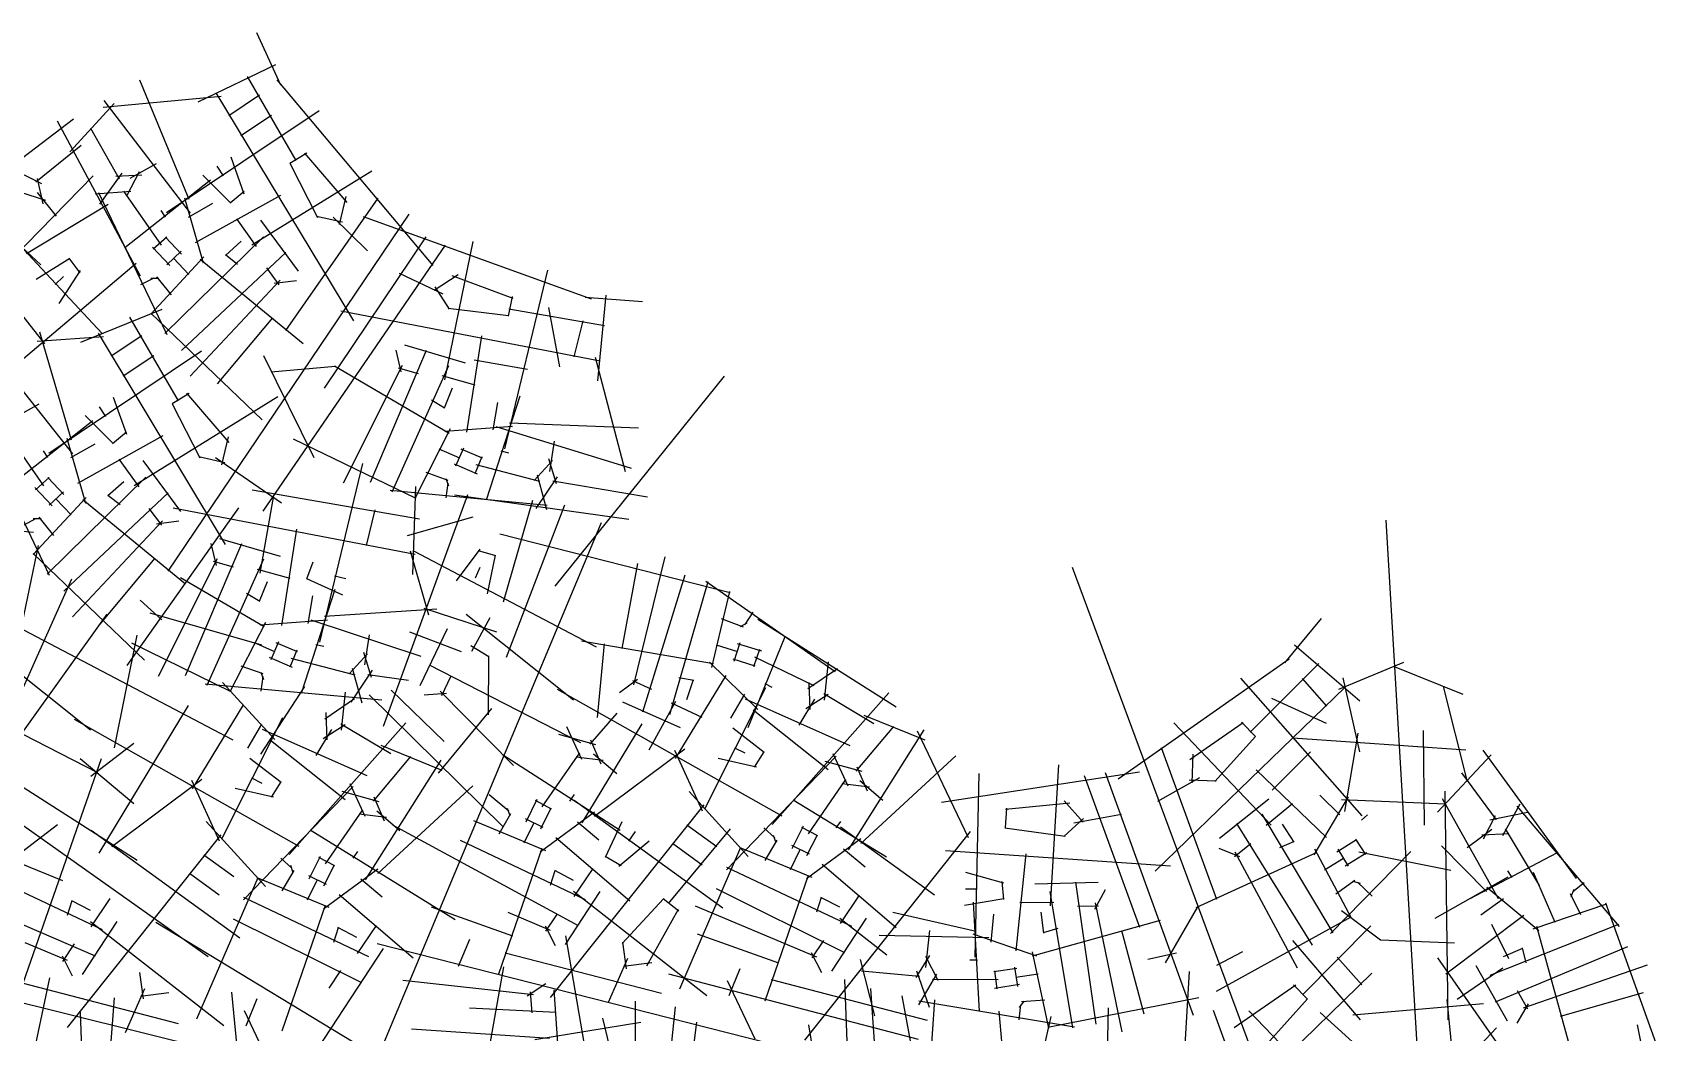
# Model space of a CAD drawing. Extents: x 521210 to 539878, y 175088 to 192554.
# Drawn here: x 533329 to 538312, y 186359 to 189423 of the extents above; entities that cross this region are included whole.
import ezdxf

# ---------------------------------------------------------------- set-up
doc = ezdxf.new("R2010")
doc.units = 0
doc.header["$MEASUREMENT"] = 0

msp = doc.modelspace()

# ---------------------------------------------------------------- linework, layer by layer
for p, q in [((534015.5, 189422.9), (534089.4, 189262.4)), ((534073.5, 189324), (533836.2, 189209.8)), ((533657.2, 189277.9), (533808, 188911.9)), ((533987.3, 189288), (534136.1, 189030.7)), ((534557.5, 188709.5), (534078.7, 189277.8)), ((533907, 189227.3), (533545.9, 189193.4)), ((533890.5, 189238.3), (534313.1, 188539.9)), ((534024.7, 189230.6), (533930.8, 189167.5)), ((533579.8, 189205.8), (533444, 189057.3)), ((533812.9, 188869.1), (533549.2, 189214.2)), ((534207.5, 189183), (533739.9, 188870.1)), ((534061.9, 189168.9), (533967.9, 189106.7)), ((533454.4, 189157.8), (533055.4, 188853.6)), ((533404.8, 189152.6), (533659.3, 188677)), ((533506.6, 189129.8), (533594.9, 188974.7)), ((533478.1, 189076.5), (533339, 188964.6)), ((533708.6, 189020.7), (533627.1, 188975.2)), ((533936.6, 189042.3), (533977.3, 188928.6)), ((534169.7, 189053.1), (534117.3, 189021.5)), ((534117.5, 189022.3), (534202.4, 188856.1)), ((534293.6, 188902.2), (534164.2, 189053.3)), ((533357.3, 188959.3), (533252.2, 189011.7)), ((533269.5, 188732.5), (533514.6, 188984.2)), ((533361.6, 188897.7), (533344.6, 188976)), ((533603.1, 188991.9), (533534.6, 188896.5)), ((533664.6, 188986.3), (533584.6, 188981.9)), ((533875, 188970.3), (533611.7, 188763.1)), ((533655.6, 188995.8), (533617.4, 188921.7)), ((533936.7, 188899.9), (533851.3, 188986.2)), ((533914.7, 188983.6), (533894.6, 189012.9)), ((534369.6, 188998.5), (534001.2, 188771)), ((533369.6, 188908.1), (533290.3, 188934)), ((533402.6, 188859.7), (533344.7, 188932.9)), ((533630.2, 188936), (533520.7, 188927.1)), ((533531.4, 188933.2), (533740.5, 188497.2)), ((533724.5, 188771), (533608.9, 188936.7)), ((533794.9, 188916.3), (533852, 188717.2)), ((534088.7, 188923.4), (533827.9, 188778)), ((533977.4, 188935.4), (533934.5, 188899.6)), ((534289, 188920.7), (534269.2, 188835.1)), ((533354.6, 188711), (533132.8, 188914.3)), ((533561.4, 188895.8), (533311, 188744.3)), ((533737.1, 188857.4), (533723.7, 188877.7)), ((534482.2, 188866.8), (533744.4, 187772.8)), ((533880.3, 188898.6), (533806.2, 188856.1)), ((534387.7, 188915.1), (534104.8, 188509.6)), ((534016.1, 188767.6), (533955.4, 188852.5)), ((534144.4, 188692), (534028.8, 188847.8)), ((534279.3, 188841.6), (534199.2, 188859)), ((534356.2, 188753.5), (534250.5, 188856.8)), ((534342.4, 188859.5), (535041.2, 188606.5)), ((533542.6, 188500.2), (533259, 188804.8)), ((533740.6, 188796.3), (533699, 188758.6)), ((534037.3, 188797.1), (533734.3, 188500.4)), ((533785.5, 188743.9), (533736.9, 188796.1)), ((533969.1, 188783.3), (533920.7, 188739.5)), ((534594.1, 188771.2), (534034.6, 187956.4)), ((534534.4, 188797.3), (534222.7, 188332.7)), ((534678.6, 188783), (534592.3, 188358.7)), ((533443.7, 188730.7), (533340.7, 188666.3)), ((533475.2, 188686.8), (533441.7, 188731.5)), ((533854.1, 188735.2), (533691.9, 188559.9)), ((533749.9, 188709.1), (533696.5, 188765.3)), ((533784.7, 188752.5), (533741.1, 188711)), ((533808.6, 188681.4), (533761, 188731.2)), ((534105.1, 188749.3), (533785.3, 188448.3)), ((534158.3, 188468.9), (533843.4, 188727.3)), ((533957.9, 188712.3), (533920.9, 188741.4)), ((533646.4, 188714.8), (533069.6, 188226.8)), ((533367.2, 188469), (533182.1, 188703.3)), ((533398.8, 188650.4), (533424.6, 188674.8)), ((533410.9, 188592.1), (533476.6, 188693.4)), ((533700.7, 188670.7), (533660.6, 188649.6)), ((533716.1, 188669.4), (533692.1, 188669.6)), ((533755.5, 188618.8), (533709.8, 188674.2)), ((534085.4, 188649.6), (534047.5, 188701.6)), ((534453.3, 188685.8), (534586.8, 188622.2)), ((534633.4, 188680.5), (534560, 188632.3)), ((534614.5, 188678.5), (534800.9, 188609.2)), ((534907.7, 188694.6), (534775.7, 188147.7)), ((534087.9, 188663.6), (533812, 188369.6)), ((534138.4, 188661.9), (534070.1, 188653.7)), ((534562.5, 188644), (534606.6, 188574.9)), ((535086.3, 188617.6), (535061.1, 188355.4)), ((533867.8, 186590.7), (531012.3, 188613.3)), ((533725.5, 188574.5), (533475.8, 188473)), ((535069.1, 188416.2), (534273.7, 188568.7)), ((534788, 188554.7), (534602.7, 188576.9)), ((534798.9, 188614.3), (534787.3, 188554.2)), ((535082.3, 188524.2), (534789.4, 188575)), ((534945.3, 188398.8), (534912.1, 188580.3)), ((535199.1, 188597.3), (535023.1, 188611.2)), ((533626.8, 188551.2), (533775.6, 188293.9)), ((534032.9, 188236.5), (533691.7, 188563)), ((534064.7, 188548.9), (533894.8, 188346.1)), ((535015.6, 188539.5), (534988.7, 188429.6)), ((533546.6, 188490.6), (533343.1, 188475.9)), ((533350.3, 188506.2), (533447.5, 188175.2)), ((533530, 188501.5), (533919.9, 187854.3)), ((533664.2, 188493.9), (533570.4, 188430.7)), ((534705.1, 188493.4), (534658.8, 188198.5)), ((533847, 188446.2), (533379.4, 188133.4)), ((533701.4, 188432.2), (533607.4, 188369.9)), ((534192.1, 188120), (534038.6, 188431.9)), ((534536.1, 188448.7), (534364.1, 188044.5)), ((534442.6, 188449.8), (534458.4, 188382.8)), ((534468.8, 188465.8), (534654.8, 188411.1)), ((534846.2, 188389.9), (534682.3, 188418.5)), ((535053.1, 188428), (535146, 188077.3)), ((533452.5, 188132.3), (533231.7, 188410.4)), ((533642.4, 188393.1), (533642.4, 188393.1)), ((534258.1, 188399.6), (534060.7, 188381.7)), ((534254.6, 188401.7), (534605.8, 188195.5)), ((534461.6, 188403), (534281.1, 188042.4)), ((534604.4, 188401.6), (534430.7, 188014.8)), ((534449.4, 188395.8), (534511.2, 188378.2)), ((534584.1, 188371.5), (534684.6, 188343.8)), ((534930.9, 187726.4), (535449.7, 188370.3)), ((534615, 188332.8), (534590.6, 188272.2)), ((533348.2, 188284), (533266.7, 188238.4)), ((533554.2, 188246.8), (533534.2, 188276.2)), ((533576.1, 188305.6), (533616.9, 188191.9)), ((534081.5, 188306.4), (533640.7, 188034.3)), ((533809.3, 188316.3), (533756.8, 188284.8)), ((533757, 188285.6), (533841.9, 188119.3)), ((533931.8, 188166.8), (533802.5, 188317.8)), ((534552.2, 188297.7), (534592.3, 188273.1)), ((534823, 188309.1), (534719.5, 187990.4)), ((534753.9, 188289.3), (534739.6, 188205.1)), ((533146.6, 188251.4), (533380, 187760.4)), ((533514.5, 188233.5), (533251.2, 188026.3)), ((533576.2, 188163.2), (533490.8, 188249.5)), ((535186.9, 188211), (534791.3, 188226)), ((533364, 188034.3), (533248.4, 188200)), ((533434.5, 188179.6), (533491.5, 187980.5)), ((533728.2, 188186.6), (533467.4, 188041.3)), ((533616.9, 188198.6), (533574.1, 188162.8)), ((533928.6, 188184), (533908.7, 188098.4)), ((534127.8, 188178.1), (534504.1, 187996.4)), ((534609.6, 188208.3), (534501.1, 187995.5)), ((534800, 188215.3), (534593.4, 188200.1)), ((534749.4, 188215.9), (535164.4, 188087.6)), ((534927.8, 188170.4), (534913.2, 188078.2)), ((533376.6, 188120.6), (533363.3, 188140.9)), ((533519.8, 188161.9), (533445.8, 188119.4)), ((533918.8, 188104.8), (533838.7, 188122.3)), ((534092, 187981.1), (533890, 188120.1)), ((534574.8, 188147), (534638, 188119.5)), ((534649.8, 188149.1), (534625.9, 188093.9)), ((534641.4, 188146.9), (534707.3, 188119.3)), ((534706.1, 188122.9), (534685.2, 188070.8)), ((534764.6, 188140.7), (534788.3, 188135.2)), ((533655.6, 188030.9), (533594.9, 188115.7)), ((533783.9, 187955.3), (533668.4, 188111)), ((534340.9, 188101.8), (534208.8, 187554.9)), ((534534.4, 188075.5), (534602.2, 188051.7)), ((534621.1, 188101.5), (534692.2, 188070.8)), ((534688, 188099), (534883.4, 188047.8)), ((534922.7, 188112), (534866.4, 188050.5)), ((534910.7, 188117.2), (534934.2, 188040.6)), ((533389.5, 187972.4), (533336.1, 188028.5)), ((533380.1, 188059.5), (533338.5, 188021.9)), ((533676.9, 188060.4), (533373.9, 187763.7)), ((533425, 188007.1), (533376.4, 188059.4)), ((533608.6, 188046.5), (533560.2, 188002.8)), ((534515.5, 187931.4), (534002.5, 188020.3)), ((534906.8, 187973.9), (534425.5, 188019.4)), ((534503.2, 188032), (534494.2, 187762.6)), ((534595.5, 188056.1), (534604, 188033.6)), ((534602.1, 188042), (534596.1, 187997.1)), ((534937.2, 188061.4), (534871.3, 187964.1)), ((534875.4, 188067.5), (534904.8, 187961.7)), ((535213.9, 187999.6), (534923.8, 188047.8)), ((533493.6, 187998.5), (533331.5, 187823.1)), ((533424.2, 188015.7), (533380.6, 187974.3)), ((533448.1, 187944.7), (533400.5, 187994.4)), ((533744.6, 188012.6), (533424.8, 187711.6)), ((533797.8, 187732.1), (533482.9, 187990.5)), ((533597.4, 187975.5), (533560.5, 188004.6)), ((534067.3, 188003.8), (534025.5, 187765.9)), ((534662.2, 188006.3), (534403.5, 187296.4)), ((535156.5, 187930.9), (534622.2, 188005.4)), ((534861.4, 187989), (534771.6, 187677.4)), ((534781.9, 187509.1), (534960.6, 187975.7)), ((533332.1, 187890.4), (532945.2, 187927)), ((533340.2, 187934), (533300.1, 187912.8)), ((533355.7, 187932.6), (533331.6, 187932.8)), ((533395, 187882), (533349.3, 187937.5)), ((533727.5, 187926.8), (533451.5, 187632.9)), ((533960.7, 187966.2), (533618.6, 187483.4)), ((533725, 187912.9), (533687.1, 187964.9)), ((533777.9, 187925.2), (533709.6, 187916.9)), ((534502.2, 187823.4), (533760.2, 187965.6)), ((534315.9, 186110.7), (535072.6, 187921.5)), ((534377.9, 187960.3), (534352, 187850.6)), ((534678.3, 187937.8), (534477.1, 187880.3)), ((537477.1, 187928.3), (537648.3, 185028.8)), ((533901.9, 187873), (534088, 187818.3)), ((534138.3, 187900.6), (534092, 187605.7)), ((534361.7, 187891.4), (534361.7, 187891.4)), ((534761.5, 187886.4), (535467.7, 187707.1)), ((533346.6, 187850.9), (533291.4, 187585)), ((533672.4, 187499.8), (533331.2, 187826.2)), ((533969.3, 187855.9), (533797.3, 187451.8)), ((533875.8, 187857), (533891.6, 187790)), ((534486.2, 187835.2), (534542.8, 187639.1)), ((534496.6, 187834.8), (535057, 187540.6)), ((534628.4, 187742.9), (534700.8, 187839.6)), ((534695.1, 187836), (534748.6, 187820)), ((534747.1, 187821.6), (534722.3, 187702.7)), ((533704.3, 187812.2), (533534.4, 187609.3)), ((533894.7, 187810.2), (533714.2, 187449.6)), ((534037.6, 187808.8), (533863.8, 187422)), ((533882.5, 187803), (533944.4, 187785.4)), ((534017.2, 187778.7), (534117.8, 187751)), ((534188, 187800.3), (534169.2, 187747.8)), ((534687.3, 187751.7), (534701.3, 187784.4)), ((535136.1, 187535.7), (535184.2, 187795.9)), ((535172.4, 187424.4), (535267.9, 187816.2)), ((536515.4, 187784.6), (537317, 185624)), ((533016.4, 187742.4), (533943.4, 187255.7)), ((533301.7, 187416.7), (533450.1, 187749.4)), ((533782.7, 187753.3), (534039, 187602.7)), ((534048.1, 187740), (534023.8, 187679.4)), ((534168.8, 187749.9), (534279.3, 187699.5)), ((534254.9, 187758.1), (534289.3, 187749.5)), ((535199.7, 187341.4), (535329.9, 187760.8)), ((535282.2, 187333.1), (535399.9, 187740.5)), ((535789.5, 187463.8), (535392.9, 187740.3)), ((533725.7, 187622.9), (533659.1, 187683.6)), ((533985.4, 187704.9), (534025.4, 187680.3)), ((534256.1, 187716.3), (534152.6, 187397.6)), ((534187, 187696.5), (534172.8, 187612.3)), ((535411.2, 187477.2), (535466, 187709.7)), ((533301.1, 187282.6), (533558.3, 187640.6)), ((533688.8, 187644.7), (534031.2, 187547.1)), ((534233.2, 187622.5), (534026.6, 187607.3)), ((534182.6, 187623.1), (534519.8, 187512)), ((534568.7, 187656.4), (534224.5, 187633.2)), ((534528, 187659.3), (534751.1, 187586.4)), ((534658.1, 187640.2), (534987, 187378.5)), ((534676.1, 187527.3), (534732.1, 187630.3)), ((535439.7, 187627.1), (535506.8, 187601.4)), ((535513, 187608.9), (535537.4, 187647.1)), ((535975.9, 187355.3), (535552.1, 187623.8)), ((537278.6, 187627.3), (537166.1, 187491.2)), ((533580.2, 187231.4), (533650.3, 187576.5)), ((534042.8, 187615.5), (533934.2, 187402.7)), ((534360.9, 187577.6), (534346.3, 187485.4)), ((534484.1, 187586.4), (534643, 187526.5)), ((534517.6, 187421.6), (534601.2, 187596.6)), ((535498.9, 187602.5), (535519.9, 187614.1)), ((535522.3, 187293.8), (535635.9, 187572.4)), ((533177.8, 187547.8), (533506.7, 187286.1)), ((533632.6, 187553.3), (533937.2, 187403.6)), ((534008, 187554.2), (534071.1, 187526.7)), ((534082.9, 187556.3), (534059.1, 187501.1)), ((534074.6, 187554.1), (534140.4, 187526.5)), ((534139.3, 187530.1), (534118.3, 187478)), ((534197.8, 187547.9), (534221.5, 187542.4)), ((534343.8, 187524.4), (534367.4, 187447.8)), ((534672.2, 187544.7), (534728.1, 187511)), ((535011.5, 187559.1), (535416.6, 187489.4)), ((535060.5, 187323.8), (535081.9, 187550.1)), ((535424.3, 187546.5), (535490.2, 187526.6)), ((535480.1, 187496.4), (535497.6, 187553.9)), ((535489, 187551.2), (535563.1, 187528.6)), ((535540.1, 187480), (535557.8, 187533.2)), ((537197.3, 187546.6), (537397.3, 187375.4)), ((533967.5, 187482.7), (534035.4, 187458.9)), ((534054.2, 187508.7), (534125.4, 187478)), ((534121.1, 187506.2), (534316.6, 187455)), ((534355.9, 187519.2), (534299.5, 187457.8)), ((534308.5, 187474.7), (534338, 187368.9)), ((534545.2, 187485.3), (535008.2, 187247.6)), ((534726.8, 187332.3), (534727.5, 187512.8)), ((535551.9, 187348.7), (535404.2, 187493.9)), ((535475.2, 187503.5), (535543.2, 187481.9)), ((535541.7, 187509.9), (535723.8, 187422.5)), ((535704.9, 187412.7), (535795.8, 187474.4)), ((535756.1, 187377.5), (535768.7, 187494.2)), ((536656.5, 187136.1), (537180.3, 187503.3)), ((537271.3, 187489.7), (537061.5, 187279.2)), ((537333.3, 187410.5), (537532.1, 187493.1)), ((537502.4, 187480.7), (537713.2, 187395.1)), ((534400, 187377.2), (533858.6, 187426.6)), ((534071.6, 187256.3), (533911.2, 187430.8)), ((534028.6, 187463.3), (534037.1, 187440.8)), ((534035.3, 187449.2), (534029.2, 187404.3)), ((534370.3, 187468.6), (534304.5, 187371.3)), ((534481.7, 187437), (534357, 187455)), ((534583.6, 187391.3), (534610.8, 187449.5)), ((535127.7, 187401), (535183.1, 187441.9)), ((535167.7, 187437.8), (535226.3, 187411.2)), ((535299.7, 187197.9), (535455.1, 187452.9)), ((535309.6, 187446.1), (535356.1, 187438.9)), ((535334.8, 187378.8), (535355.4, 187440.7)), ((535573.2, 187428.5), (535594.8, 187417.4)), ((535712.3, 187348.1), (535709.1, 187431.5)), ((537031.5, 187444.7), (537403.3, 187022.4)), ((537220.5, 187443.9), (537295, 187358.7)), ((537344.7, 187445.1), (537395.7, 187218.6)), ((533065, 187392.9), (533527.9, 187155.2)), ((534028.5, 187211.6), (534164.1, 187419.4)), ((534224.7, 187320.3), (534315.6, 187382)), ((534275.8, 187285), (534288.4, 187401.8)), ((534360.8, 187393.8), (534770.1, 186990.1)), ((534428, 187408.2), (534591.3, 187250.1)), ((534529.2, 187393.2), (534597.9, 187398.2)), ((534578.4, 187404.5), (534803.3, 187177.2)), ((535627.2, 187021.5), (534938.2, 187410.3)), ((535137.3, 187371.9), (535314.5, 187293.2)), ((535219, 187224.9), (535300.8, 187373.7)), ((535389.9, 187044.2), (535577, 187416)), ((535468.9, 187322.1), (535512.4, 187395.5)), ((535512.9, 187381), (535834.1, 187238.6)), ((535953.8, 187400), (535596.2, 186996.2)), ((535678.4, 187300.4), (535726.9, 187380.1)), ((535699.7, 187352), (535767.3, 187395.2)), ((535908, 187304.9), (535754.7, 187396.4)), ((537352.1, 187416.8), (536770.3, 186853.4)), ((537295.3, 187305.5), (537127.7, 187382.7)), ((537726.6, 187131.2), (537653.8, 187419.2)), ((533533.3, 186908.6), (533807.3, 187360.6)), ((533819.4, 187105.5), (533974.8, 187360.4)), ((533909.6, 186951.8), (534096.7, 187323.6)), ((534232, 187255.7), (534228.8, 187339)), ((534573.9, 187153.8), (534736.4, 187351.9)), ((535120, 187336.8), (535036.9, 187242.1)), ((535286.2, 187369.2), (535380.8, 187325.3)), ((535767.4, 187164), (535538.3, 187346.2)), ((536064.5, 187254.4), (535878, 187330.2)), ((534146.9, 186929), (533458, 187317.9)), ((533988.6, 187229.7), (534032.1, 187303.1)), ((534032.7, 187288.6), (534353.8, 187146.2)), ((534473.6, 187307.6), (534115.9, 186903.8)), ((534198.1, 187208), (534246.6, 187287.7)), ((534219.5, 187259.6), (534287, 187302.8)), ((534427.7, 187212.4), (534274.4, 187304)), ((535012.9, 187195.6), (534966.5, 187295.2)), ((535013.6, 187001), (535197.7, 187304.6)), ((535571.7, 187217.1), (535475.5, 187291.2)), ((535829.7, 186918.8), (536061.7, 187286)), ((535967.8, 187296.7), (535853, 187160)), ((536198.3, 186955), (536041.1, 187281.9)), ((536827.6, 187307.9), (537125.3, 186993.6)), ((536876.3, 187195.4), (537040.1, 187308.3)), ((537034.8, 187309.5), (537077.3, 187265.5)), ((537391.2, 187276.4), (537350.1, 187036.2)), ((537591.7, 187284.1), (537594.6, 186994)), ((533639.8, 187244.4), (533508.2, 187143)), ((534287.1, 187071.6), (534058.1, 187253.7)), ((534584.2, 187162), (534397.8, 187237.8)), ((535055.9, 187240.5), (534942.6, 187271.6)), ((535072, 187180.8), (535040.1, 187254.4)), ((535328.7, 187226.7), (535052, 187020.5)), ((535382.2, 187037.2), (535297.8, 187222.9)), ((535480.8, 187231.2), (535512.7, 187215.5)), ((536788.7, 187232), (536958.1, 186767.5)), ((537077.3, 187266.3), (536952.7, 187127.4)), ((537192.3, 187262.1), (537721.9, 187225)), ((537774.2, 187224), (538060.6, 186830.8)), ((533278, 186445.8), (533540.8, 187197.9)), ((533639.3, 187059.1), (533475.3, 187197.6)), ((534091.4, 187124.7), (533995.2, 187198.8)), ((534349.4, 186826.4), (534581.4, 187193.6)), ((534487.5, 187204.3), (534372.7, 187067.6)), ((535130.1, 186978), (534769.7, 187209.3)), ((534890.9, 187049.9), (535006.2, 187215.8)), ((535077.8, 187192.6), (534995.1, 187202.7)), ((535119.6, 187151.5), (535048.6, 187212.1)), ((535430.3, 187199.7), (535548.2, 187173.2)), ((535792, 187205.1), (535455.8, 186857.6)), ((535541.5, 187172.3), (535571.7, 187219.2)), ((535871.9, 187158.3), (535758.7, 187189.4)), ((535829, 187113.5), (535782.6, 187213)), ((535888.1, 187098.6), (535856.2, 187172.2)), ((536158.9, 187206.9), (535868.1, 186938.4)), ((536473.7, 187178.9), (536448.2, 186746.7)), ((536885.5, 187212.1), (536882.7, 187124.3)), ((537245.6, 187219.3), (537128, 187101.6)), ((537799.6, 187209.5), (537635.4, 187033.5)), ((533848.4, 187134.2), (533571.8, 186928.1)), ((533901.9, 186944.8), (533817.6, 187130.5)), ((534000.5, 187138.8), (534032.4, 187123.1)), ((534061.2, 187079.9), (534091.5, 187126.8)), ((535707, 186967.8), (535822.3, 187133.7)), ((535935.6, 187069.3), (535864.7, 187129.9)), ((536721.8, 187156.4), (536115.3, 187063.9)), ((536229.5, 187152.3), (536216.9, 186589.8)), ((536552.3, 187145.8), (536721.7, 186681.3)), ((536616.7, 187155.8), (536886.3, 186412.1)), ((536777.7, 187067.8), (536906.4, 187140.5)), ((536874.6, 187133.1), (536956.5, 187129.5)), ((537079.8, 187163.3), (537294.6, 186955.9)), ((537709.2, 187154.8), (537815, 187010.9)), ((533649.8, 186885.5), (533289.4, 187116.9)), ((533950, 187107.3), (534067.9, 187080.8)), ((534311.8, 187112.7), (533975.5, 186765.2)), ((534391.7, 187065.9), (534278.4, 187097)), ((534348.7, 187021), (534302.3, 187120.6)), ((534407.8, 187006.2), (534375.9, 187079.8)), ((534678.7, 187114.4), (534387.8, 186846)), ((534788.6, 187037.4), (534729.2, 187087)), ((534841.7, 187004.5), (534875.9, 187074.1)), ((534976.3, 187068.1), (534990.7, 187087.6)), ((535523, 186898.5), (535341.2, 187097.5)), ((535893.9, 187110.4), (535811.1, 187120.5)), ((536966.6, 186954), (537118.3, 187074.9)), ((537361.9, 187081.2), (537255.7, 186903.4)), ((537274.9, 187085.9), (537335.6, 187025.9)), ((537340.5, 187073.1), (537659.3, 187059.1)), ((537822.6, 186768.8), (537650.3, 187074.9)), ((537668.2, 186397.4), (537658.9, 187097.8)), ((534226.7, 186875.3), (534342, 187041.2)), ((534413.6, 187018), (534330.8, 187028.1)), ((534455.4, 186976.9), (534384.4, 187037.5)), ((534758.9, 186968), (534795, 187030.1)), ((534792.7, 187022.4), (534784.6, 187045.1)), ((534920.2, 187043.6), (534870.5, 187069.5)), ((535051.7, 187034.3), (534884.8, 186911.6)), ((534886.7, 186983.3), (534918.8, 187047)), ((535386.8, 187056.5), (534915.2, 186466.1)), ((535445, 186740), (534989.2, 187069.9)), ((535946.1, 186895.8), (535660.4, 187070.8)), ((536314.1, 187046.7), (536309.9, 186985.6)), ((536508.8, 187061.4), (536310.8, 187042.3)), ((536491, 187068.3), (536549.7, 187002.8)), ((536666.4, 187027.2), (536521.1, 187000)), ((537097.1, 187028.1), (537313.9, 186663.7)), ((537110, 186994.2), (537190.5, 187060.6)), ((537402.7, 187009.3), (537420.8, 187025.5)), ((537776, 186952), (537812.5, 187023.3)), ((537795.9, 187010.5), (537911, 187034.2)), ((537835.9, 186962.9), (537888.7, 187059.3)), ((537878.7, 187052), (538191.8, 186683.5)), ((532279.9, 186136.2), (533406.2, 186996.3)), ((533964.7, 186647.6), (533509, 186977.4)), ((534042.8, 186806.1), (533860.9, 187005.1)), ((534624.1, 186704.2), (534180.1, 186978.4)), ((535002.8, 186685.5), (534433.2, 186994.4)), ((534902.4, 186915.9), (534681.6, 187007.1)), ((534836.1, 186939.9), (534866.3, 187001.8)), ((534894.4, 186987), (534840.5, 187013.5)), ((535064.7, 186948.1), (534999.2, 187002.8)), ((535085.5, 186895.7), (535136.8, 187005.8)), ((535156.3, 186945.4), (535176.9, 186974.3)), ((535467, 186983), (535277.4, 186754.1)), ((535426.2, 186928), (535334.4, 186994.1)), ((535604.7, 186955.3), (535570.9, 186985.5)), ((535657.8, 186922.4), (535691.9, 186991.9)), ((535736.3, 186961.4), (535686.5, 186987.4)), ((536202.8, 186974.3), (535694.7, 186335.5)), ((535792.4, 186985.9), (535806.8, 187005.5)), ((536093.4, 186779.2), (535805.3, 186987.7)), ((536309.3, 186986.3), (536494.1, 186960.2)), ((536550.2, 187014.8), (536489.9, 186959.3)), ((537019.3, 186999.3), (537251.3, 186626.3)), ((537159.5, 186997.2), (537195.1, 186942.5)), ((537726.6, 186925.8), (537801.4, 186981.7)), ((537948.2, 186809.7), (537843.9, 186982.7)), ((533906.5, 186964.1), (533434.9, 186373.7)), ((535024.1, 186765.6), (534640.6, 186946.7)), ((534758.2, 186538.2), (534891.2, 186923.2)), ((535160.3, 186761.3), (534933.4, 186955.4)), ((535219, 186945.3), (535126.6, 186867.5)), ((535381.2, 186871.7), (535290.2, 186938.2)), ((535312.9, 186492.9), (535500.5, 186926.2)), ((535718.5, 186833.8), (535497.7, 186924.9)), ((535575, 186885.8), (535611.1, 186947.9)), ((535608.8, 186940.3), (535600.6, 186962.9)), ((535710.5, 186904.8), (535656.6, 186931.3)), ((535867.8, 186952.2), (535700.9, 186829.5)), ((535702.7, 186901.1), (535734.9, 186964.8)), ((536964.7, 186923.4), (537028.6, 186897.8)), ((537012.7, 186897.9), (537062.7, 186938.4)), ((537152.1, 186925.7), (537195.3, 186944.4)), ((537326.9, 186912.1), (537387.2, 186950.1)), ((537383.7, 186951.2), (537414.3, 186904.1)), ((537647.1, 186931), (537785.5, 186790.8)), ((537770.9, 186964.1), (537854.2, 186968.8)), ((533422.1, 186823.5), (533238.8, 186898.1)), ((533945.9, 186835.6), (533854.1, 186901.7)), ((534124.4, 186862.8), (534090.6, 186893.1)), ((534177.5, 186830), (534211.7, 186899.5)), ((534256, 186869), (534206.3, 186895)), ((534312.1, 186893.5), (534326.5, 186913.1)), ((535132.9, 186869.8), (535084.5, 186897.6)), ((535324.1, 186913.5), (535324.1, 186913.5)), ((535652.2, 186857.8), (535682.3, 186919.7)), ((535976.4, 186679.1), (535749.5, 186873.2)), ((535880.8, 186865.9), (535815.2, 186920.6)), ((536127.5, 186916), (536816.5, 186869.1)), ((536373.7, 186905.9), (536342.8, 186608.9)), ((536896, 186741.8), (537266.6, 186910.9)), ((537013.9, 186912), (537205.3, 186557.1)), ((537258.3, 186921.3), (537370.1, 186710.2)), ((537288.5, 186857.6), (537347.2, 186893.5)), ((537553.1, 186913.1), (537307.1, 186662.1)), ((537329.8, 186920.1), (537361.3, 186868.9)), ((537352.3, 186869.3), (537418.3, 186909.9)), ((537676.4, 186854.9), (537393.7, 186911.1)), ((537734.9, 186769.8), (538001.4, 186909.4)), ((533543.8, 186673.2), (533159.2, 186854.9)), ((533900.9, 186779.3), (533810, 186845.8)), ((533832.6, 186400.5), (534020.3, 186833.8)), ((534238.2, 186741.4), (534017.4, 186832.5)), ((534094.7, 186793.4), (534130.8, 186855.5)), ((534128.5, 186847.9), (534120.4, 186870.5)), ((534171.9, 186765.3), (534202.1, 186827.2)), ((534230.2, 186812.4), (534176.3, 186838.9)), ((534387.5, 186859.7), (534220.6, 186737.1)), ((534222.5, 186808.7), (534254.6, 186872.4)), ((534400.5, 186773.5), (534335, 186828.2)), ((534916.9, 186810.6), (534931.4, 186855.4)), ((534987.4, 186824.8), (534929.5, 186855)), ((534989.1, 186775.3), (535047.5, 186861.7)), ((535840.2, 186683.4), (535456.7, 186864.5)), ((535574.3, 186456), (535707.3, 186841)), ((536189, 186849.7), (536305.4, 186817.7)), ((537323.8, 186783.4), (537382.2, 186825.3)), ((537627.9, 186708.8), (537851.4, 186835.9)), ((537864.2, 186833.3), (537851.1, 186853.7)), ((537995.8, 186696.3), (537929.2, 186849.2)), ((533522.5, 186593.1), (533062.6, 186790.5)), ((533843.8, 186821.1), (533843.8, 186821.1)), ((534496.1, 186586.7), (534269.2, 186780.8)), ((534962.7, 186628.7), (535068.6, 186791.1)), ((535395.4, 186471.6), (534987, 186790.4)), ((535818.8, 186603.3), (535425.5, 186798.7)), ((535805.1, 186693.1), (535863.6, 186779.5)), ((536224.5, 186798), (536188.9, 186798.5)), ((536300, 186821.6), (536304.6, 186766)), ((536595.1, 186818.5), (536401.2, 186813.4)), ((536447.5, 186791.3), (536516.2, 186372.8)), ((536525.6, 186819.2), (536588.2, 186384.5)), ((536616.3, 186796.3), (536583.8, 186735.6)), ((537374.8, 186822.3), (537398.1, 186816.3)), ((537390.1, 186819.6), (537434.9, 186776.2)), ((537786.8, 186804.5), (537945.4, 186671.2)), ((538074.6, 186719.3), (538042.6, 186783.6)), ((538044.4, 186775.9), (538054, 186797.9)), ((538049.5, 186790.5), (538085.1, 186818.5)), ((533436.6, 186718.2), (533451.1, 186763)), ((533507.1, 186732.4), (533449.2, 186762.6)), ((533508.8, 186682.8), (533567.2, 186769.3)), ((534359.9, 186591), (533976.4, 186772.1)), ((534094, 186363.6), (534227, 186748.6)), ((534800.8, 186653.7), (534551.6, 186742.6)), ((534916.4, 186671.8), (534786.9, 186726.4)), ((535263.1, 186768.6), (535136.7, 186631.3)), ((535212.4, 186563.4), (535309.1, 186737.2)), ((535310.1, 186730.3), (535262.3, 186768.5)), ((535732.5, 186589.6), (535361, 186746.3)), ((535733, 186728.5), (535747.5, 186773.2)), ((535803.5, 186742.6), (535745.6, 186772.8)), ((535965.4, 186727.2), (536221.8, 186669.5)), ((536305.6, 186768), (536185.9, 186747.6)), ((536212.6, 186757.9), (536230.8, 186423.3)), ((536459.5, 186757), (536355.2, 186756)), ((536419.7, 186727.5), (536427.7, 186662.7)), ((536595.9, 186745.9), (536531.6, 186744.7)), ((536585.9, 186756), (536667.9, 186361.2)), ((536899.7, 186743.5), (536801, 186571.8)), ((537341.4, 186732.9), (537460.6, 186643.2)), ((537768.2, 186719.3), (537837.1, 186769.6)), ((537928.1, 186676.7), (538154.3, 186753.4)), ((538310.7, 186310.3), (538151.5, 186754.8)), ((533482.4, 186536.3), (533588.3, 186698.7)), ((533915.1, 186379.1), (533506.8, 186698)), ((535780.4, 185439.4), (533707.6, 186696.1)), ((534338.6, 186510.9), (533945.2, 186706.3)), ((534252.7, 186636.1), (534267.2, 186680.8)), ((534323.2, 186650.2), (534265.3, 186680.4)), ((534324.9, 186600.7), (534383.3, 186687.1)), ((534932.4, 186623.9), (534900.9, 186685.1)), ((534902.5, 186669.3), (534938, 186722.8)), ((535778.8, 186546.5), (535884.7, 186709)), ((535947.4, 186595.5), (535803.1, 186708.2)), ((536274.2, 186721.1), (536266.5, 186636)), ((536785.7, 186701.6), (536393.3, 186592.4)), ((536471.3, 186677.5), (536426.3, 186664)), ((536957.6, 186485.1), (537371.1, 186713.2)), ((537430.8, 186685.2), (537221, 186474.6)), ((537660.7, 186539), (537899.7, 186718.1)), ((537796.9, 186534.5), (538191.3, 186690.4)), ((537853.8, 186584.5), (537801.7, 186689.4)), ((538047.5, 186290.4), (537939.7, 186683.2)), ((533436.2, 186579.3), (533306.6, 186634)), ((533422.2, 186576.8), (533457.8, 186630.4)), ((536619.1, 186063.4), (534385.6, 186630.7)), ((534635.2, 186561.7), (534669.1, 186645.3)), ((535073.9, 186013.7), (534964.2, 186654.6)), ((535149.8, 186554.1), (535138.3, 186635.3)), ((535616.9, 186571.5), (535367.7, 186660.4)), ((535718.5, 186587.1), (535754.1, 186640.7)), ((536259.7, 186648.9), (535924, 186656.2)), ((536077.8, 186671.4), (536066.1, 186557.9)), ((536210.7, 186661.4), (536406.4, 186593.7)), ((536666.4, 186671.1), (536734.8, 186415.5)), ((537191, 186640.2), (537397.7, 186397.5)), ((537460.6, 186643.2), (537687, 186633.5)), ((533452.1, 186531.4), (533420.6, 186592.6)), ((534205.1, 186311), (534404.4, 186616.6)), ((535256.4, 186478), (534777.9, 186602.4)), ((535094, 186451.4), (535154.1, 186586.5)), ((535748.5, 186541.7), (535717, 186602.9)), ((535865.6, 186582.3), (535909.6, 186409.6)), ((536078.6, 186594.9), (536036.1, 186526.9)), ((536065.6, 186593), (536104.3, 186519.1)), ((536225.7, 186580.1), (536201.4, 186580.9)), ((536392.9, 186605.7), (536443.3, 186372.3)), ((536835.1, 186602), (536747.2, 186582.4)), ((536959, 186565.5), (537038.9, 186607.2)), ((537328.2, 186589.2), (537403.1, 186505)), ((537634.8, 186588), (538187, 185797.5)), ((537813, 186453.2), (538218.2, 186622.7)), ((537837.4, 186591.2), (537897.1, 186617.6)), ((537906.8, 186572.6), (537895.2, 186618.1)), ((534302.2, 186200.1), (532982.5, 186527.4)), ((533258.3, 185940.6), (533382.7, 186525.9)), ((533669.5, 186461.7), (533658.1, 186542.9)), ((534238.3, 186494.7), (534273.8, 186548.3)), ((534772.8, 186559.7), (534720.6, 186267.1)), ((535227.4, 186572.5), (535140.2, 186561.4)), ((536044.1, 186337.2), (535278.9, 186537.6)), ((535464.2, 186471.9), (535498.1, 186555.4)), ((535870.3, 186548.1), (536048, 186531.2)), ((536038.6, 186547.7), (536077.3, 186436.9)), ((536099.9, 186537.9), (536044.4, 186443.1)), ((536346.4, 186554.5), (536275.7, 186544.8)), ((536277.7, 186547.9), (536284.6, 186492.2)), ((536338.9, 186558.8), (536347.8, 186499.4)), ((536410.8, 186537.6), (536342.7, 186527.2)), ((536874.5, 186545.5), (536844, 186028.3)), ((537434, 186541), (536968.8, 186086.7)), ((537375.2, 186536.3), (537375.2, 186536.3)), ((537695.2, 186461.3), (537835.5, 186556.9)), ((537849.3, 186393.9), (537754.1, 186562.9)), ((537898.3, 186433.9), (538279.2, 186566.2)), ((533776.2, 186385.6), (533297.6, 186510)), ((533613.7, 186359), (533673.8, 186494.1)), ((533747.1, 186480.1), (533659.9, 186469)), ((533938.8, 186482.6), (533968.3, 186185.4)), ((534865.1, 186474.4), (534464.3, 186518.5)), ((534902.4, 186508.4), (534845.1, 186470.3)), ((534854.1, 186483.4), (534859.1, 186419.2)), ((534926.5, 186489.5), (534939.9, 186296)), ((535544.1, 186338.4), (535458.8, 186517.2)), ((536072.5, 186395.8), (535594, 186520.3)), ((535817.4, 186521.4), (535837.2, 186020.1)), ((535897.6, 186494.1), (535909.2, 186316)), ((536289.1, 186520.2), (536087.1, 186520.9)), ((536354.4, 186505.5), (536277.8, 186494.1)), ((537012.4, 186374.6), (537201.1, 186504.6)), ((537194.2, 186504.9), (537236.8, 186460.9)), ((537912, 186430.5), (537880, 186486.3)), ((538012.4, 186408.4), (538266.9, 186481)), ((533538.4, 185927.2), (533580.6, 186465)), ((534063.8, 186245.9), (533978.5, 186424.8)), ((533983.9, 186379.5), (534017.8, 186463)), ((534933.8, 186420.4), (534668.7, 186433)), ((535176.4, 186455.2), (535176.2, 186226)), ((535298.5, 186437.5), (535251.3, 185967.7)), ((536059.2, 186125.8), (535994, 186470.9)), ((536045.5, 186455.4), (536522.5, 186376)), ((536093.3, 186458.4), (536073.5, 186166.5)), ((536357.5, 186443.1), (536351.9, 186398.1)), ((536367.5, 186455), (536353.5, 186435.4)), ((536431.6, 186458.1), (536359.9, 186452.5)), ((536903.8, 186465.5), (536440.6, 186373.9)), ((536625.4, 186433.9), (536612.8, 185871.5)), ((536948.1, 186427.5), (537117.5, 185963)), ((537056.6, 186425.7), (537284.8, 186189)), ((537236.8, 186461.8), (537112.1, 186322.9)), ((537376.2, 186413.1), (537776.6, 186447.7)), ((537664, 186459.7), (537680.1, 186293.7)), ((537879.2, 186387.2), (537914.6, 186446.2)), ((533475, 186420.9), (533482.9, 186219.1)), ((535193.4, 186389.7), (534869, 186336.4)), ((535120.7, 186220.9), (535077.2, 186402.5)), ((535363.9, 186390.7), (535352.8, 186301.2)), ((535841.3, 185583.6), (535708, 186382.4)), ((536290.3, 186424), (536361.5, 185636.1)), ((536450.6, 186408.1), (536390.1, 186145.4)), ((537276, 186420.2), (537495, 186221.3)), ((538247.6, 186382.5), (538312.5, 186052.7)), ((534913.4, 186340), (534490.3, 186368.6)), ((537816, 186373.5), (537729.7, 186281.7))]:
    msp.add_line(p, q)

doc.saveas('drawing.dxf')
